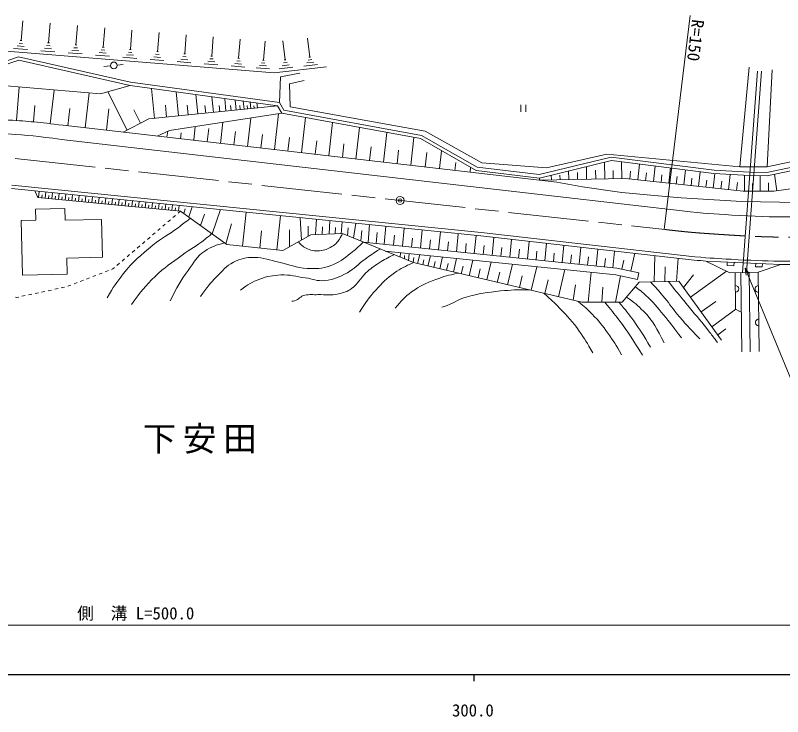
# Model space of a CAD drawing. Units: millimetres, scale not verified. Extents: x 40000 to 680000, y 20000 to 380000.
# Drawn here: x 299586 to 414056, y 198715 to 303361 of the extents above; entities that cross this region are included whole.
import ezdxf
from ezdxf.enums import TextEntityAlignment as Align

# ---------------------------------------------------------------- set-up
doc = ezdxf.new("R2010")
doc.units = ezdxf.units.MM
doc.header["$LTSCALE"] = 1000
doc.header["$PDMODE"] = 32
doc.header["$PDSIZE"] = 500
doc.linetypes.add('CHAIN', pattern=[18.5, 12, -1.5, 3.5, -1.5])
for name, color, linetype, lineweight in [('M-BGD', 7, 'Continuous', 13), ('M-BGD-HTXT', 7, 'Continuous', 13), ('M-BMK', 2, 'CHAIN', 13), ('M-BMK-SRVR', 3, 'Continuous', 13), ('M-STR-HTXT', 7, 'Continuous', 13), ('M-TTL-BAND', 7, 'Continuous', 25)]:
    doc.layers.add(name, color=color, linetype=linetype, lineweight=lineweight)
doc.styles.add('ＭＳ ゴシック', font='')
doc.styles.get('ＭＳ ゴシック').set_extended_font_data('MS Gothic')

msp = doc.modelspace()

# ---------------------------------------------------------------- linework, layer by layer
at = {"layer": 'M-BGD'}
for p, q in [((300448, 299595), (300684, 302548)), ((304539, 299262), (304774, 302200)), ((308621, 298929), (308855, 301854)), ((312693, 298598), (312926, 301508)), ((316755, 298267), (316986, 301163)), ((320807, 297937), (321037, 300819)), ((324848, 297607), (325078, 300476)), ((328880, 297279), (329109, 300133)), ((343498, 297129), (343179, 299977)), ((286643, 298924), (338220, 294799)), ((300907, 298710), (299853, 298794)), ((300677, 299152), (300150, 299195)), ((300579, 299585), (300316, 299606)), ((304768, 298821), (304244, 298863)), ((304671, 299251), (304408, 299272)), ((308752, 298919), (308491, 298940)), ((332902, 296951), (333129, 299792)), ((336603, 296655), (336831, 299496)), ((339818, 296717), (339499, 299565)), ((301401, 298246), (299292, 298414)), ((305488, 297919), (303389, 298087)), ((304997, 298380), (303948, 298464)), ((309565, 297593), (307477, 297760)), ((309077, 298052), (308032, 298136)), ((308849, 298491), (308327, 298533)), ((313146, 297725), (312107, 297808)), ((312920, 298161), (312400, 298203)), ((312823, 298587), (312563, 298608)), ((316980, 297832), (316463, 297874)), ((316884, 298256), (316626, 298277)), ((320935, 297926), (320678, 297947)), ((288524, 293302), (300079, 297180)), ((288622, 292808), (300105, 296661)), ((300079, 297180), (316783, 293366)), ((300105, 296661), (316693, 292873)), ((313633, 297267), (311554, 297434)), ((317690, 296943), (315621, 297108)), ((317206, 297398), (316172, 297481)), ((321737, 296619), (319679, 296784)), ((321255, 297072), (320226, 297154)), ((321031, 297504), (320516, 297546)), ((325295, 296747), (324271, 296829)), ((325072, 297177), (324560, 297218)), ((324976, 297597), (324720, 297618)), ((329325, 296423), (328305, 296504)), ((329103, 296851), (328593, 296892)), ((329008, 297269), (328753, 297289)), ((333123, 296525), (332616, 296566)), ((333029, 296941), (332775, 296962)), ((336730, 296645), (336477, 296666)), ((339945, 296731), (339691, 296703)), ((343798, 296751), (343289, 296694)), ((343625, 297143), (343371, 297115)), ((313788, 295819), (312782, 295703)), ((314780, 295946), (315680, 296048)), ((325774, 296296), (323726, 296460)), ((329802, 295974), (327763, 296137)), ((333819, 295653), (331790, 295815)), ((333345, 296099), (332330, 296180)), ((337520, 295357), (335492, 295519)), ((337046, 295803), (336031, 295884)), ((336825, 296229), (336317, 296270)), ((338220, 294799), (346017, 295672)), ((340971, 295610), (338937, 295383)), ((340417, 295960), (339400, 295846)), ((340118, 296339), (339609, 296282)), ((344652, 296022), (342618, 295794)), ((344098, 296372), (343081, 296258)), ((407668, 280781), (409040, 295619)), ((339007, 290333), (339149, 294192)), ((339149, 294192), (342025, 294757)), ((408081, 264991), (410311, 295056)), ((408684, 265002), (410909, 295012)), ((411738, 280744), (412474, 295238)), ((316783, 293366), (339007, 290333)), ((342687, 293659), (340474, 293142)), ((340474, 293142), (340571, 289717)), ((298245, 292830), (312275, 291630)), ((299743, 287666), (300151, 292667)), ((304802, 287194), (305376, 292220)), ((312275, 291630), (316693, 292873)), ((316291, 286237), (313360, 291936)), ((316693, 292873), (338695, 289871)), ((320362, 287982), (319903, 292435)), ((323944, 288351), (323575, 291934)), ((309994, 286579), (310588, 291774)), ((326827, 288648), (326530, 291531)), ((329146, 288887), (328907, 291206)), ((331012, 289079), (330820, 290945)), ((302275, 287465), (302476, 289927)), ((319517, 287895), (338695, 289871)), ((322153, 288167), (321968, 289958)), ((325386, 288500), (325237, 289941)), ((327987, 288768), (327867, 289927)), ((330079, 288983), (329983, 289916)), ((331763, 289157), (331686, 289907)), ((332514, 289234), (332359, 290735)), ((333118, 289296), (333055, 289900)), ((333722, 289358), (333597, 290566)), ((334219, 289410), (334169, 289893)), ((334716, 289461), (334617, 290427)), ((335214, 289512), (335176, 289875)), ((335711, 289563), (335636, 290288)), ((338695, 289871), (339341, 288740)), ((339007, 290333), (339660, 289190)), ((340571, 289717), (360717, 286086)), ((375004, 289988), (375004, 288988)), ((375754, 288988), (375754, 289988)), ((307397, 286876), (307694, 289473)), ((313178, 286215), (313542, 289399)), ((318282, 287260), (317258, 289251)), ((339341, 288740), (322570, 286187)), ((338241, 283328), (338857, 288666)), ((339341, 288740), (360021, 284968)), ((339660, 289190), (360195, 285445)), ((315692, 285928), (319517, 287895)), ((330199, 284255), (330562, 287404)), ((334213, 283792), (334702, 288034)), ((342282, 282862), (342885, 288094)), ((346336, 282394), (346909, 287360)), ((322570, 286187), (320748, 285345)), ((326198, 284717), (326435, 286775)), ((328198, 284486), (328429, 286486)), ((350404, 281925), (350946, 286624)), ((322210, 285176), (322313, 286068)), ((324204, 284947), (324303, 285806)), ((332206, 284024), (332438, 286031)), ((336227, 283560), (336459, 285574)), ((340261, 283095), (340494, 285115)), ((354485, 281455), (354996, 285885)), ((358579, 280982), (359059, 285144)), ((360195, 285445), (368481, 280715)), ((360717, 286086), (369186, 281361)), ((411681, 279915), (441638, 286130)), ((411728, 279414), (441740, 285640)), ((411738, 280744), (432783, 285233)), ((306476, 284845), (399059, 274169)), ((344309, 282628), (344543, 284655)), ((348370, 282160), (348605, 284194)), ((360021, 284968), (368321, 280231)), ((352444, 281690), (352680, 283730)), ((356532, 281219), (356768, 283266)), ((360723, 280735), (360971, 282879)), ((362867, 280488), (363176, 283168)), ((377730, 279595), (388491, 282209)), ((377760, 279087), (388520, 281701)), ((378822, 280621), (387840, 282653)), ((387840, 282653), (407668, 280781)), ((388491, 282209), (403835, 280269)), ((388520, 281701), (403789, 279771)), ((365141, 280226), (365279, 281421)), ((367415, 279963), (367500, 280700)), ((368481, 280715), (377730, 279595)), ((369186, 281361), (378822, 280621)), ((384802, 278891), (384769, 280790)), ((387521, 278939), (387476, 281448)), ((390050, 278984), (390005, 281513)), ((392430, 278797), (392687, 281174)), ((394765, 278546), (395016, 280880)), ((397057, 278299), (397304, 280591)), ((407668, 280781), (411738, 280744)), ((368321, 280231), (377760, 279087)), ((379555, 278799), (379543, 279520)), ((380852, 278822), (380840, 279489)), ((382148, 278844), (382125, 280148)), ((383475, 278868), (383456, 279934)), ((386162, 278915), (386138, 280275)), ((388785, 278962), (388763, 280226)), ((391242, 278925), (391370, 280114)), ((393597, 278671), (393723, 279839)), ((395911, 278422), (396034, 279568)), ((399307, 278056), (399550, 280307)), ((401518, 277818), (401756, 280028)), ((403697, 277583), (403932, 279762)), ((403789, 279771), (409106, 279457)), ((403835, 280269), (409125, 279957)), ((405988, 277336), (406234, 279627)), ((408374, 277101), (408374, 279500)), ((409106, 279457), (411728, 279414)), ((409125, 279957), (411681, 279915)), ((410704, 277101), (410704, 279431)), ((413206, 277166), (412853, 279647)), ((377788, 278767), (377760, 279087)), ((377788, 278767), (390604, 278994)), ((390604, 278994), (408169, 277101)), ((398182, 278177), (398303, 279303)), ((400413, 277937), (400532, 279042)), ((402607, 277700), (402725, 278790)), ((404842, 277459), (404966, 278605)), ((407180, 277207), (407309, 278400)), ((409539, 277101), (409539, 278266)), ((411957, 277101), (411957, 278354)), ((299030, 277502), (369042, 270457)), ((299080, 277999), (369095, 270954)), ((302960, 276176), (302514, 277151)), ((303035, 276169), (303123, 277090)), ((408169, 277101), (412748, 277101)), ((412748, 277101), (420027, 278137)), ((324242, 274158), (302960, 276176)), ((303533, 276121), (303576, 276579)), ((304031, 276074), (304118, 276990)), ((304528, 276027), (304572, 276482)), ((305026, 275980), (305113, 276890)), ((305524, 275933), (305567, 276385)), ((306022, 275885), (306108, 276790)), ((306520, 275838), (306562, 276287)), ((307017, 275791), (307103, 276690)), ((307515, 275744), (307557, 276190)), ((308013, 275697), (308098, 276589)), ((308511, 275649), (308553, 276093)), ((309008, 275602), (309092, 276489)), ((309506, 275555), (309548, 275996)), ((310004, 275508), (310087, 276389)), ((310502, 275461), (310543, 275898)), ((310999, 275413), (311082, 276289)), ((311995, 275319), (312077, 276189)), ((312991, 275225), (313072, 276089)), ((313986, 275130), (314067, 275989)), ((314982, 275036), (315062, 275889)), ((398932, 276127), (407950, 275600)), ((311497, 275366), (311538, 275801)), ((312493, 275272), (312534, 275704)), ((313488, 275177), (313529, 275607)), ((314484, 275083), (314524, 275509)), ((315479, 274989), (315520, 275412)), ((315977, 274942), (316057, 275788)), ((316475, 274894), (316515, 275315)), ((316973, 274847), (317052, 275688)), ((317470, 274800), (317510, 275218)), ((317968, 274753), (318047, 275588)), ((318466, 274706), (318505, 275120)), ((318964, 274658), (319042, 275488)), ((319462, 274611), (319501, 275023)), ((319959, 274564), (320037, 275388)), ((320457, 274517), (320496, 274926)), ((320955, 274470), (321032, 275288)), ((321453, 274422), (321491, 274829)), ((321950, 274375), (322027, 275188)), ((322448, 274328), (322486, 274731)), ((322946, 274281), (323022, 275088)), ((323941, 274186), (324017, 274987)), ((325453, 273281), (325981, 274790)), ((407950, 275600), (416358, 275418)), ((306963, 274542), (302608, 274445)), ((302608, 274445), (302644, 272809)), ((307002, 272785), (306963, 274542)), ((323444, 274234), (323482, 274634)), ((324242, 274158), (323861, 273833)), ((331148, 269160), (324242, 274158)), ((324725, 273808), (324920, 274492)), ((327189, 272025), (327806, 273706)), ((328925, 270769), (330176, 274368)), ((333494, 268905), (334045, 273978)), ((302644, 272809), (300465, 272761)), ((300465, 272761), (300646, 264582)), ((312445, 272906), (307002, 272785)), ((312570, 267267), (312445, 272906)), ((322721, 272859), (322341, 272534)), ((323481, 273508), (323101, 273184)), ((338608, 268349), (339163, 273463)), ((342257, 269819), (342069, 273171)), ((344357, 270640), (344529, 272924)), ((346387, 270714), (346512, 272724)), ((348171, 270779), (348320, 272542)), ((321200, 271560), (320820, 271235)), ((321961, 272209), (321580, 271885)), ((330992, 269273), (331837, 272272)), ((340489, 268811), (340503, 271371)), ((343261, 270392), (343250, 271886)), ((345372, 270677), (345411, 271780)), ((347279, 270746), (347325, 271711)), ((349115, 270488), (349241, 271636)), ((350041, 270110), (350357, 272337)), ((352198, 269456), (352445, 272127)), ((354599, 269209), (354855, 271884)), ((357333, 268927), (357609, 271607)), ((360019, 268650), (360296, 271337)), ((319680, 270261), (319299, 269936)), ((320440, 270910), (320060, 270586)), ((336051, 268627), (336329, 271184)), ((343651, 270614), (339507, 268252)), ((348385, 270787), (343651, 270614)), ((358962, 266462), (348385, 270787)), ((351107, 269674), (351287, 271281)), ((353431, 269329), (353586, 270935)), ((356001, 269117), (356130, 270582)), ((362712, 268373), (362990, 271066)), ((365394, 268097), (365670, 270778)), ((368060, 267822), (368335, 270488)), ((369042, 270457), (400879, 266841)), ((369095, 270954), (400935, 267338)), ((370711, 267549), (370984, 270200)), ((318919, 269611), (318539, 269287)), ((339507, 268252), (331148, 269160)), ((358676, 268789), (358814, 270132)), ((361366, 268512), (361505, 269858)), ((364053, 268235), (364191, 269576)), ((366727, 267959), (366865, 269292)), ((369386, 267685), (369522, 269011)), ((373347, 267277), (373618, 269913)), ((375967, 267007), (376237, 269628)), ((378572, 266739), (378840, 269344)), ((381150, 266473), (381416, 269052)), ((317398, 268312), (317018, 267988)), ((318159, 268962), (317779, 268637)), ((356997, 267265), (357056, 267950)), ((372029, 267413), (372165, 268731)), ((374657, 267142), (374792, 268453)), ((377269, 266873), (377404, 268176)), ((379861, 266606), (379994, 267895)), ((383701, 266211), (383964, 268762)), ((386227, 265951), (386487, 268476)), ((388726, 265693), (388983, 268192)), ((307252, 267149), (312570, 267267)), ((307306, 264730), (307252, 267149)), ((315878, 267013), (315498, 266689)), ((316638, 267663), (316258, 267338)), ((357626, 267008), (357644, 267515)), ((358255, 266751), (358347, 267817)), ((358923, 266465), (359021, 267224)), ((359596, 266313), (359911, 267656)), ((360367, 266132), (360548, 266903)), ((361138, 265950), (361500, 267493)), ((362908, 265534), (363324, 267305)), ((364940, 265057), (365417, 267089)), ((367272, 264509), (367820, 266841)), ((382426, 266342), (382557, 267618)), ((384964, 266081), (385094, 267343)), ((387476, 265822), (387605, 267071)), ((390070, 265472), (390358, 266806)), ((391404, 265184), (391980, 267852)), ((394881, 263608), (395010, 267508)), ((398202, 263669), (398463, 267115)), ((314357, 265714), (314137, 265527)), ((315117, 266364), (314737, 266039)), ((384121, 260551), (358962, 266462)), ((362023, 265742), (362231, 266627)), ((363924, 265296), (364162, 266312)), ((366106, 264783), (366380, 265949)), ((369949, 263880), (370578, 266557)), ((373022, 263158), (373744, 266231)), ((376550, 262329), (377378, 265857)), ((396494, 263638), (396544, 265812)), ((402595, 266694), (406159, 264957)), ((402595, 266694), (413771, 266187)), ((405800, 266548), (405778, 266048)), ((405778, 266048), (406777, 266004)), ((406777, 266004), (406799, 266503)), ((410033, 266356), (410010, 265856)), ((410010, 265856), (411009, 265812)), ((410404, 265033), (413771, 266187)), ((411009, 265812), (411032, 266311)), ((300646, 264582), (307306, 264730)), ((311606, 264555), (311139, 264376)), ((312540, 264914), (312073, 264735)), ((313474, 265272), (313007, 265093)), ((314137, 265527), (313940, 265451)), ((368611, 264195), (368925, 265533)), ((371486, 263519), (371847, 265056)), ((374786, 262744), (375200, 264507)), ((380598, 261378), (381550, 265427)), ((385021, 260551), (385494, 265021)), ((389118, 260551), (389863, 264494)), ((392381, 263950), (392592, 264927)), ((399266, 262736), (400761, 264625)), ((400306, 261295), (405693, 265184)), ((406159, 264957), (410404, 265033)), ((406968, 264985), (407044, 259536)), ((407803, 264996), (407968, 253148)), ((409040, 265014), (409206, 253165)), ((410404, 265033), (410569, 253184)), ((308805, 263481), (308339, 263301)), ((309739, 263839), (309272, 263660)), ((310673, 264197), (310206, 264018)), ((378574, 261854), (379050, 263878)), ((392662, 263567), (390118, 260551)), ((398587, 263676), (392662, 263567)), ((404911, 254917), (398587, 263676)), ((303996, 262164), (303507, 262060)), ((304974, 262373), (304485, 262269)), ((305952, 262582), (305463, 262478)), ((306930, 262791), (306441, 262686)), ((307872, 263122), (307405, 262943)), ((382798, 260861), (383171, 263125)), ((387070, 260551), (387252, 262783)), ((299826, 261274), (299591, 261289)), ((300085, 261329), (299826, 261274)), ((301062, 261538), (300574, 261434)), ((302040, 261747), (301551, 261642)), ((303018, 261956), (302529, 261851)), ((390118, 260551), (384121, 260551)), ((401892, 259098), (404089, 260684)), ((403478, 256901), (407091, 259510)), ((407886, 259060), (407044, 259536)), ((404363, 255676), (405588, 256561))]:
    msp.add_line(p, q, dxfattribs=at)
for points in [[(306720, 286963), (380345, 278472), (384215, 277767), (390040, 276945), (394914, 276460), (398932, 276127)], [(392592, 264927), (389339, 265630), (351451, 269533)], [(392381, 263950), (389182, 264641), (354737, 268189)]]:
    msp.add_lwpolyline(points, dxfattribs=at)
msp.add_circle((314283, 295893), 500, dxfattribs=at)
for centre, start, end in [((407001, 262558), 270.83633, 90.76264), ((410439, 262533), 90.79948, 270.79948), ((410508, 257533), 90.79948, 270.79948)]:
    msp.add_arc(centre, 500, start, end, dxfattribs=at)
for points, knots in [([(215277, 282615), (220380, 280455), (222043, 279657), (226625, 278599), (230196, 277773), (232241, 277378), (235902, 277183), (240621, 276933), (243312, 276833), (247998, 277448), (251898, 277959), (254042, 278573), (257821, 279666), (261670, 280778), (263713, 281756), (267509, 283035), (271354, 284329), (273446, 285279), (277384, 286252), (281201, 287195), (283399, 287555), (287318, 287887), (291702, 288258), (294190, 288026), (298581, 287743), (301768, 287537), (302864, 287436), (306720, 286963)], [0, 0, 0, 0, 1, 1, 1, 2, 2, 2, 3, 3, 3, 4, 4, 4, 5, 5, 5, 6, 6, 6, 7, 7, 7, 8, 8, 8, 9, 9, 9, 9]), ([(214419, 280715), (219680, 278489), (221395, 277669), (226117, 276575), (229831, 275714), (231959, 275306), (235767, 275103), (240638, 274843), (243415, 274746), (248252, 275375), (252279, 275900), (254485, 276563), (258393, 277665), (262285, 278763), (264339, 279776), (268172, 281066), (271951, 282338), (274006, 283274), (277877, 284228), (281566, 285138), (283689, 285486), (287474, 285807), (291751, 286171), (294179, 285960), (298461, 285667), (301601, 285453), (302688, 285344), (306476, 284845)], [0, 0, 0, 0, 1, 1, 1, 2, 2, 2, 3, 3, 3, 4, 4, 4, 5, 5, 5, 6, 6, 6, 7, 7, 7, 8, 8, 8, 9, 9, 9, 9]), ([(400935, 267338), (403529, 267104), (404245, 267077), (406369, 266957), (411989, 266641), (415157, 266595), (420780, 266848), (429308, 267233), (434109, 267731), (442492, 269344), (448938, 270585), (452456, 271720), (458793, 273433), (465798, 275327), (469640, 276684), (476667, 278495), (481066, 279628), (483548, 280206), (488007, 281075), (493282, 282103), (496253, 282638), (501591, 283256), (509056, 284121), (513271, 284401), (520783, 284619), (526994, 284799), (530484, 284712), (536689, 284375), (541619, 284107), (544373, 283787), (549277, 283212), (551564, 282944), (553232, 282730), (554864, 282493)], [0, 0, 0, 0, 1, 1, 1, 2, 2, 2, 3, 3, 3, 4, 4, 4, 5, 5, 5, 6, 6, 6, 7, 7, 7, 8, 8, 8, 9, 9, 9, 10, 10, 10, 11, 11, 11, 11]), ([(413771, 266187), (415911, 266172), (418069, 266225), (420807, 266348), (429359, 266734), (434175, 267234), (442581, 268851), (449043, 270094), (452570, 271233), (458922, 272950), (465924, 274843), (469766, 276200), (476790, 278010), (481178, 279140), (483654, 279717), (488102, 280584), (493362, 281609), (496325, 282142), (501649, 282759), (509097, 283622), (513302, 283901), (520796, 284119), (526992, 284298), (530477, 284269), (536662, 283875), (541579, 283563), (544330, 283300), (549222, 282715), (551397, 282455), (552107, 282375), (554783, 282000)], [0, 0, 0, 0, 1, 1, 1, 2, 2, 2, 3, 3, 3, 4, 4, 4, 5, 5, 5, 6, 6, 6, 7, 7, 7, 8, 8, 8, 9, 9, 9, 10, 10, 10, 10]), ([(399059, 274169), (402563, 273783), (403568, 273737), (406465, 273563), (413126, 273163), (416895, 273164), (423548, 273672), (430166, 274178), (433878, 274634), (440395, 275889), (445525, 276878), (447311, 277306), (453416, 278946)], [0, 0, 0, 0, 1, 1, 1, 2, 2, 2, 3, 3, 3, 4, 4, 4, 4]), ([(313281, 261210), (314268, 262910), (314640, 263456), (315680, 264772), (317174, 266663), (318247, 267538), (320114, 269061), (321497, 270189), (322428, 270612), (323858, 271678), (324588, 272223), (324829, 272401), (325711, 273095)], [0, 0, 0, 0, 1, 1, 1, 2, 2, 2, 3, 3, 3, 4, 4, 4, 4]), ([(316916, 260229), (318402, 262246), (318896, 262935), (320441, 264409), (321890, 265791), (322858, 266391), (324476, 267571), (325777, 268521), (326600, 268925), (327856, 269934), (328266, 270263), (328410, 270372), (328891, 270793)], [0, 0, 0, 0, 1, 1, 1, 2, 2, 2, 3, 3, 3, 4, 4, 4, 4]), ([(341827, 269574), (342301, 269045), (342558, 268801), (343158, 268516), (343895, 268167), (344423, 268144), (345230, 268262), (345973, 268370), (346375, 268588), (347011, 268989), (347617, 269371), (347809, 269790), (348174, 270406), (348261, 270552), (348298, 270606), (348385, 270787)], [0, 0, 0, 0, 1, 1, 1, 2, 2, 2, 3, 3, 3, 4, 4, 4, 5, 5, 5, 5]), ([(322695, 260774), (323798, 262921), (324123, 263647), (325348, 265281), (326248, 266481), (326609, 267356), (327856, 268189), (328894, 268882), (329489, 269074), (330811, 269404)], [0, 0, 0, 0, 1, 1, 1, 2, 2, 2, 3, 3, 3, 3]), ([(327202, 261392), (328246, 262830), (328574, 263310), (329637, 264373), (330549, 265284), (330996, 265933), (332145, 266517), (333250, 267079), (333995, 267231), (335234, 267244), (336696, 267260), (337474, 266813), (338905, 266517), (340555, 266176), (341438, 265675), (343122, 265608), (344478, 265555), (345308, 265520), (346575, 266008), (347876, 266510), (348529, 267002), (349628, 267862), (350393, 268460), (350672, 268708), (351478, 269522)], [0, 0, 0, 0, 1, 1, 1, 2, 2, 2, 3, 3, 3, 4, 4, 4, 5, 5, 5, 6, 6, 6, 7, 7, 7, 8, 8, 8, 8]), ([(333163, 262374), (334375, 263225), (334845, 263566), (336070, 264009), (337241, 264433), (337953, 264563), (339196, 264627), (340624, 264700), (341413, 264372), (342831, 264191), (343968, 264046), (344601, 263653), (345739, 263791), (347125, 263959), (347891, 264289), (349119, 264954), (350240, 265562), (350663, 266211), (351700, 266953), (352576, 267581), (352880, 267782), (353989, 268495)], [0, 0, 0, 0, 1, 1, 1, 2, 2, 2, 3, 3, 3, 4, 4, 4, 5, 5, 5, 6, 6, 6, 7, 7, 7, 7]), ([(340832, 260702), (341012, 260716), (341077, 260738), (341232, 260774), (341894, 260929), (342089, 261490), (342758, 261610), (343513, 261746), (343954, 261655), (344721, 261683), (345928, 261727), (346643, 261483), (347810, 261792), (348598, 262000), (349088, 262099), (349737, 262592), (350721, 263339), (350976, 264076), (351881, 264918), (352601, 265587), (353057, 265909), (353880, 266444), (354698, 266976), (355024, 267136), (356068, 267645)], [0, 0, 0, 0, 1, 1, 1, 2, 2, 2, 3, 3, 3, 4, 4, 4, 5, 5, 5, 6, 6, 6, 7, 7, 7, 8, 8, 8, 8]), ([(350927, 259075), (351958, 260646), (352290, 261168), (353362, 262346), (354363, 263446), (354938, 264081), (356161, 264927), (357187, 265637), (357643, 265866), (358962, 266462)], [0, 0, 0, 0, 1, 1, 1, 2, 2, 2, 3, 3, 3, 3]), ([(356234, 259657), (357227, 260843), (357623, 261276), (358705, 262092), (359968, 263044), (360824, 263388), (362304, 263946), (363588, 264429), (364114, 264555), (365690, 264881)], [0, 0, 0, 0, 1, 1, 1, 2, 2, 2, 3, 3, 3, 3]), ([(394340, 263598), (395242, 262627), (395486, 262356), (396185, 261529), (397047, 260509), (397444, 259869), (398293, 258839), (399551, 257314), (400028, 256838), (401686, 255083)], [0, 0, 0, 0, 1, 1, 1, 2, 2, 2, 3, 3, 3, 3]), ([(397006, 263647), (398497, 261789), (398875, 261316), (400086, 259832), (401281, 258369), (402014, 257600), (403164, 256101), (403624, 255500), (403779, 255303), (404327, 254550)], [0, 0, 0, 0, 1, 1, 1, 2, 2, 2, 3, 3, 3, 3]), ([(363212, 259808), (363373, 259847), (363420, 259866), (363552, 259905), (364884, 260303), (365480, 260950), (366823, 261310), (368801, 261842), (369946, 262034), (371984, 262231), (373648, 262392), (374260, 262408), (376259, 262398)], [0, 0, 0, 0, 1, 1, 1, 2, 2, 2, 3, 3, 3, 4, 4, 4, 4]), ([(392071, 262866), (392983, 262174), (393251, 261939), (393956, 261286), (395112, 260216), (395622, 259476), (396621, 258257), (397567, 257104), (397868, 256698), (398947, 255228)], [0, 0, 0, 0, 1, 1, 1, 2, 2, 2, 3, 3, 3, 3]), ([(378496, 261872), (379597, 260870), (379903, 260570), (380756, 259687), (381984, 258416), (382673, 257690), (383700, 256252), (384572, 255030), (384856, 254546), (385717, 252981)], [0, 0, 0, 0, 1, 1, 1, 2, 2, 2, 3, 3, 3, 3]), ([(390767, 261320), (391976, 260495), (392385, 260129), (393289, 259221), (394849, 257654), (395202, 256710), (396367, 254471)], [0, 0, 0, 0, 1, 1, 1, 2, 2, 2, 2]), ([(383567, 260681), (384582, 259826), (384882, 259554), (385657, 258760), (386652, 257740), (387145, 257102), (387983, 255949), (388863, 254738), (389130, 254261), (390018, 252702)], [0, 0, 0, 0, 1, 1, 1, 2, 2, 2, 3, 3, 3, 3]), ([(387522, 260551), (388557, 259324), (388832, 258962), (389630, 257912), (391121, 255952), (391541, 255208), (393144, 252678)], [0, 0, 0, 0, 1, 1, 1, 2, 2, 2, 2]), ([(389630, 260551), (390714, 259271), (391019, 258888), (391836, 257767), (392905, 256298), (393215, 255732), (394331, 253841)], [0, 0, 0, 0, 1, 1, 1, 2, 2, 2, 2])]:
    msp.add_open_spline(points, degree=3, knots=knots, dxfattribs=at)
msp.add_open_spline([(400879, 266841), (401560, 266780), (402112, 266732), (402595, 266694)], degree=3, dxfattribs=at)
at = {"layer": 'M-BMK'}
msp.add_line((299581, 282020), (396479, 271409), dxfattribs=at)
msp.add_open_spline([(396479, 271409), (400412, 270942), (401547, 270888), (404804, 270667), (412952, 270113), (417568, 270117), (425712, 270720), (433072, 271264), (437194, 271819), (444440, 273218), (449334, 274163), (452015, 274990), (456819, 276319), (462702, 277946), (465884, 279260), (471791, 280797), (478330, 282498), (481982, 283558), (488638, 284722), (498243, 286402), (503688, 287096), (513417, 287748), (523266, 288408), (528820, 287855), (538687, 287584), (541374, 287511), (542879, 287419), (545559, 287215), (549438, 286920), (550733, 286710), (555452, 286069)], degree=3, knots=[0, 0, 0, 0, 1, 1, 1, 2, 2, 2, 3, 3, 3, 4, 4, 4, 5, 5, 5, 6, 6, 6, 7, 7, 7, 8, 8, 8, 9, 9, 9, 10, 10, 10, 10], dxfattribs=at)
at = {"layer": 'M-BMK-SRVR'}
msp.add_circle((356985, 275734), 600, dxfattribs=at)
msp.add_point((356985, 275734), dxfattribs=at)
at = {"layer": 'M-STR-HTXT'}
for p, q in [((396383, 271419), (400238, 303361)), ((408441, 265618), (420791, 235726)), ((408441, 265618), (408591, 264598)), ((408441, 265618), (409053, 264789)), ((85925, 212376), (549159, 212376))]:
    msp.add_line(p, q, dxfattribs=at)
at = {"layer": 'M-TTL-BAND'}
for p, q in [((40000, 205000), (579000, 205000)), ((368000, 205000), (368000, 204000))]:
    msp.add_line(p, q, dxfattribs=at)

# ---------------------------------------------------------------- texts
at = {"layer": 'M-BGD-HTXT', "insert": (327586, 239987), "char_height": 3666, "attachment_point": 5, "style": 'ＭＳ ゴシック'}
msp.add_mtext('\\T1.2;下安田', dxfattribs=at)
at = {"layer": 'M-STR-HTXT', "style": 'ＭＳ ゴシック'}
msp.add_text('R=150', height=1833, rotation=263.119, dxfattribs=at).set_placement((401080, 299628), align=Align.MIDDLE_CENTER)
msp.add_text('側\u3000溝 L=500.0', height=1833, dxfattribs=at).set_placement((317542, 212676), align=Align.BOTTOM_CENTER)
at = {"layer": 'M-TTL-BAND', "style": 'ＭＳ ゴシック'}
msp.add_text('300.0', height=1833, dxfattribs=at).set_placement((367844, 198195), align=Align.BOTTOM_CENTER)

doc.saveas('drawing.dxf')
